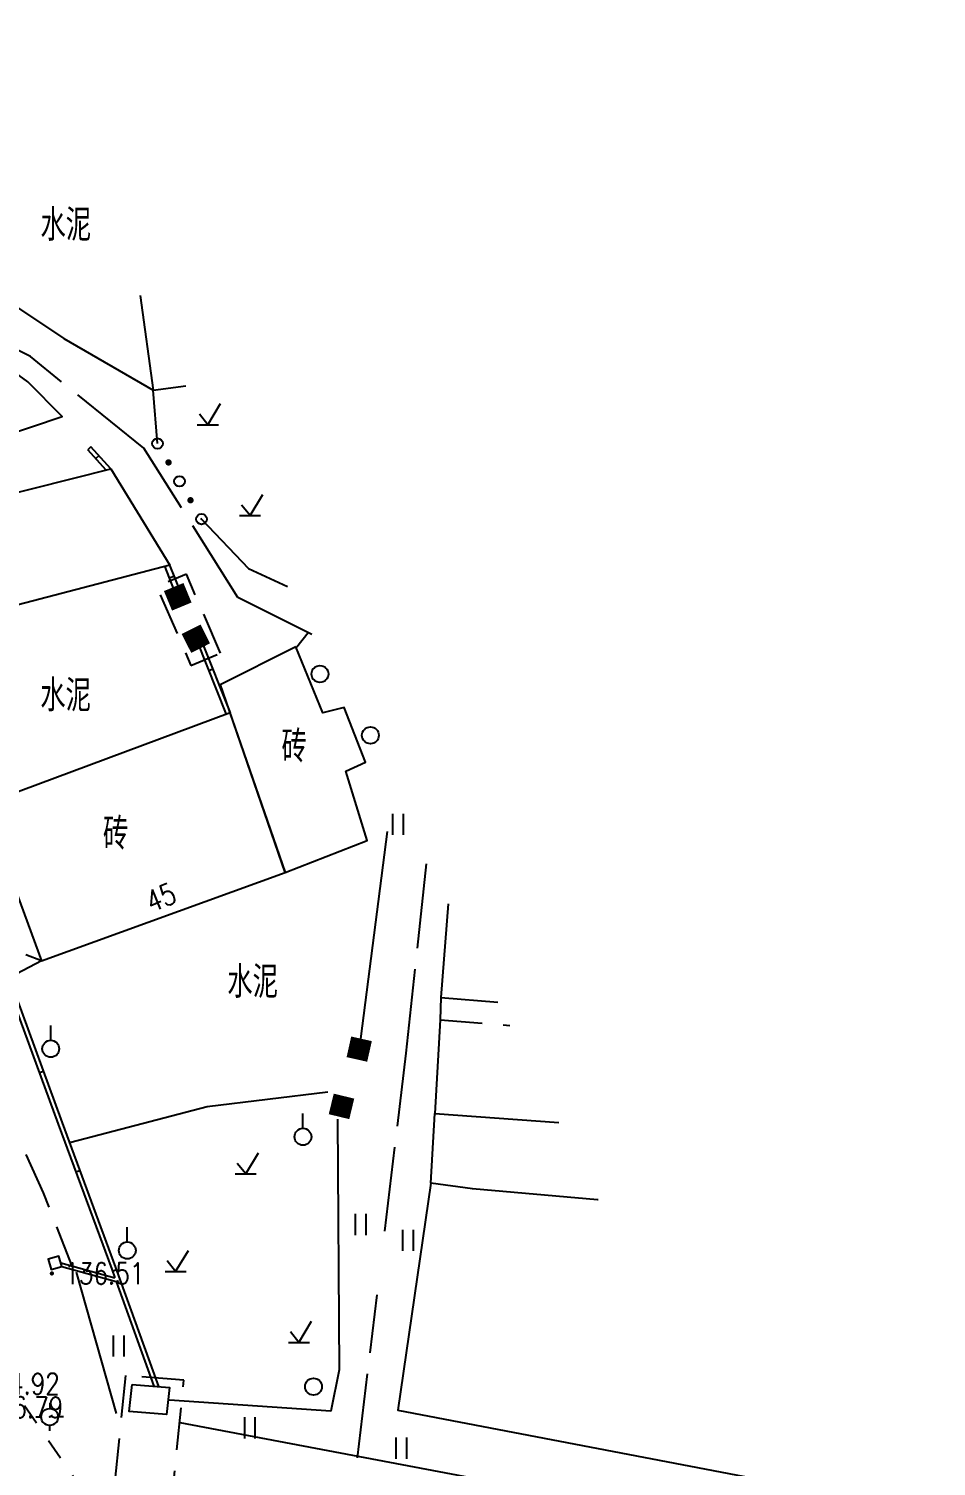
# Model space of a CAD drawing. Extents: x 529262 to 576451, y 2694391 to 2717535.
# Drawn here: x 564790.4 to 564833.4, y 2710078.5 to 2710146.5 of the extents above; entities that cross this region are included whole.
import ezdxf
from ezdxf.enums import TextEntityAlignment as Align

# ---------------------------------------------------------------- set-up
doc = ezdxf.new("R2010")
doc.units = 0
for name, pattern in [('X1', [5, 4, -1]), ('X5', [3, 2, -1]), ('X6', [2, 1, -1])]:
    doc.linetypes.add(name, pattern=pattern)
for name, color, linetype in [('DLSS', 4, 'Continuous'), ('DMTZ', 8, 'Continuous'), ('GCD', 8, 'Continuous'), ('JMD', 8, 'Continuous'), ('KZD', 8, 'Continuous'), ('ZBTZ', 8, 'Continuous'), ('ZJ', 7, 'Continuous'), ('门牌', 3, 'Continuous')]:
    doc.layers.add(name, color=color, linetype=linetype)
doc.styles.add('HZ', font='rs.shx', dxfattribs={"width": 0.8, "bigfont": 'hztxt.shx'})
doc.linetypes.add('1054', pattern='A,0,[154,AAA.SHX,S=1,R=0,X=0,Y=0],-1.4', length=1.4)
doc.linetypes.add('1161', pattern='A,0,[149,AAA.SHX,S=0.15,R=0,X=0,Y=0],-1.6', length=1.6)

# ---------------------------------------------------------------- blocks, each defined once
blk = doc.blocks.new('GC200')
at = {"linetype": 'Continuous', "const_width": 0.2, "flags": 128}
blk.add_lwpolyline([(-0.1, 0, 1), (0.1, 0, 1)], format="xyb", close=True, dxfattribs=at)
blk = doc.blocks.new('gc121')
at = {"color": 8}
for p, q in [((-0.5, -1), (-0.5, 1)), ((0.5, -1), (0.5, 1))]:
    blk.add_line(p, q, dxfattribs=at)
blk = doc.blocks.new('gc002')
at = {"color": 8, "const_width": 1}
blk.add_lwpolyline([(-0.5, 0), (0.5, 0)], dxfattribs=at)
blk = doc.blocks.new('gc123')
at = {"color": 8}
for p, q in [((0, 0), (1.2, 2)), ((-1, 0), (1, 0)), ((0, 0), (-0.8, 1))]:
    blk.add_line(p, q, dxfattribs=at)
blk = doc.blocks.new('gc170')
at = {"color": 8, "linetype": 'Continuous'}
blk.add_circle((0, 0), 0.5, dxfattribs=at)
blk = doc.blocks.new('gc122')
at = {"color": 8}
blk.add_circle((0, 0), 0.8, dxfattribs=at)
blk = doc.blocks.new('gc125')
at = {"color": 8}
blk.add_line((0, 0.8), (0, 2.2), dxfattribs=at)
blk.add_circle((0, 0), 0.8, dxfattribs=at)
blk = doc.blocks.new('gc116')
at = {"color": 8}
for p, q in [((-1.3, 0), (-0.8, 0)), ((0, 1.3), (0, 0.8)), ((1.3, 0), (0.8, 0)), ((0, -1.3), (0, -0.8))]:
    blk.add_line(p, q, dxfattribs=at)
blk.add_circle((0, 0), 0.8, dxfattribs=at)
blk.add_point((0, 0), dxfattribs=at)

msp = doc.modelspace()

# ---------------------------------------------------------------- linework, layer by layer
at = {"layer": 'DLSS', "linetype": 'X6'}
msp.add_line((564802.113, 2710064.018, 138.416), (564786.407, 2710086.881, 136.734), dxfattribs=at)
msp.add_line((564802.113, 2710064.018, 138.416), (564786.407, 2710086.881, 136.734), dxfattribs=at)
at = {"layer": 'DLSS', "linetype": 'X1', "elevation": 136.786, "flags": 128}
for points in [[(564790.499, 2710130.952), (564783.635, 2710134.361)], [(564795.863, 2710126.622), (564790.499, 2710130.952)], [(564800.325, 2710119.563), (564795.863, 2710126.622)], [(564803.813, 2710117.813), (564800.325, 2710119.563)], [(564808.281, 2710098.005), (564809.263, 2710107.058)], [(564807.271, 2710089.587), (564808.281, 2710098.005)], [(564805.985, 2710078.861), (564806.91, 2710086.575)]]:
    msp.add_lwpolyline(points, dxfattribs=at)
at = {"layer": 'DLSS', "linetype": 'Continuous', "elevation": 136.786, "flags": 128}
msp.add_lwpolyline([(564797.565, 2710080.542), (564826.752, 2710075.025)], dxfattribs=at)
at = {"layer": 'DMTZ', "linetype": '1054', "elevation": 136.807, "flags": 128}
msp.add_lwpolyline([(564807.381, 2710108.494), (564806.062, 2710098.197)], dxfattribs=at)
at = {"layer": 'DMTZ', "linetype": '1054', "flags": 128}
msp.add_lwpolyline([(564805.033, 2710094.879), (564805.112, 2710083.036), (564804.727, 2710081.073), (564797.09, 2710081.596)], dxfattribs=at)
at = {"layer": 'JMD', "linetype": 'Continuous'}
for p, q in [((564793.738, 2710126.263), (564793.589, 2710126.13)), ((564797.317, 2710120.56), (564797.085, 2710120.467)), ((564799.128, 2710116.163), (564798.942, 2710116.089)), ((564791.027, 2710102.374), (564790.28, 2710102.66)), ((564790.927, 2710097.084), (564791.114, 2710097.153)), ((564792.651, 2710092.391), (564792.839, 2710092.46)), ((564793.034, 2710087.625), (564793.074, 2710087.77)), ((564794.381, 2710087.699), (564794.569, 2710087.767))]:
    msp.add_line(p, q, dxfattribs=at)
at = {"layer": 'JMD', "linetype": 'Continuous', "flags": 128}
for points in [[(564758.33, 2710143.852), (564761.41, 2710146.455), (564762.369, 2710145.822), (564774.036, 2710140.584), (564783.635, 2710116.896), (564786.784, 2710109.096), (564788.21, 2710105.144), (564789.781, 2710100.793), (564792.007, 2710094.715), (564794.535, 2710087.862), (564796.565, 2710082.236)], [(564758.69, 2710143.894), (564761.425, 2710146.206), (564762.273, 2710145.646), (564773.881, 2710140.434), (564783.45, 2710116.821), (564786.597, 2710109.025), (564788.022, 2710105.076), (564789.593, 2710100.725), (564791.82, 2710094.646), (564794.347, 2710087.793), (564794.497, 2710087.376)], [(564793.364, 2710126.68), (564793.215, 2710126.546)], [(564794.079, 2710125.583), (564793.215, 2710126.546)], [(564794.299, 2710125.638), (564793.364, 2710126.68)], [(564797.406, 2710119.669), (564796.872, 2710120.999)], [(564797.638, 2710119.762), (564797.104, 2710121.092)], [(564798.396, 2710117.468), (564799.761, 2710114.021)], [(564798.582, 2710117.542), (564799.947, 2710114.094)], [(564791.938, 2710088.084), (564794.497, 2710087.376)], [(564791.986, 2710087.915), (564794.56, 2710087.203)], [(564794.56, 2710087.203), (564796.345, 2710082.254)]]:
    msp.add_lwpolyline(points, dxfattribs=at)
for points, elevation in [([(564795.691, 2710133.84), (564796.303, 2710129.362), (564797.853, 2710129.574)], 27.799), ([(564817.368, 2710091.065), (564817.341, 2710091.067), (564811.427, 2710091.59), (564809.454, 2710091.853), (564809.644, 2710095.154), (564815.512, 2710094.727)], 28.387)]:
    msp.add_lwpolyline(points, dxfattribs=dict(at, elevation=elevation))
for points, elevation in [([(564787.73, 2710126.676), (564792.007, 2710128.113), (564790.377, 2710129.75), (564788.013, 2710131.471), (564786.417, 2710132.091), (564786.062, 2710131.971)], 135.148), ([(564797.104, 2710121.092), (564783.39, 2710117.5), (564781.405, 2710122.399), (564794.299, 2710125.638)], 135.765), ([(564803.059, 2710117.226), (564799.486, 2710115.428), (564802.557, 2710106.55), (564806.445, 2710108.07), (564805.429, 2710111.349), (564806.365, 2710111.773), (564805.343, 2710114.36), (564804.342, 2710114.099)], 136.003), ([(564791.027, 2710102.374), (564802.557, 2710106.55), (564799.947, 2710114.094), (564788.295, 2710109.769)], 136.807), ([(564791.027, 2710102.374), (564789.561, 2710101.602), (564786.132, 2710110.865), (564787.706, 2710111.439), (564788.295, 2710109.769)], 136.807)]:
    msp.add_lwpolyline(points, close=True, dxfattribs=dict(at, elevation=elevation))
at = {"layer": 'JMD', "linetype": 'X5', "flags": 128}
msp.add_lwpolyline([(564799.493, 2710116.925), (564797.886, 2710120.655), (564796.483, 2710120.075), (564798.094, 2710116.334)], close=True, dxfattribs=at)
at = {"layer": 'JMD', "linetype": 'Continuous'}
msp.add_lwpolyline([(564810.27, 2710105.072), (564809.921, 2710100.633), (564812.626, 2710100.423)], dxfattribs=at)
at = {"layer": 'JMD', "linetype": 'X5', "elevation": -136.664}
msp.add_lwpolyline([(564809.921, 2710100.633), (564809.892, 2710099.577), (564813.184, 2710099.321)], dxfattribs=at)
at = {"layer": 'JMD', "linetype": 'Continuous', "flags": 128}
for points in [[(564791.986, 2710087.915), (564791.846, 2710088.412), (564791.335, 2710088.268), (564791.475, 2710087.771)], [(564795.316, 2710082.338), (564797.089, 2710082.193), (564796.943, 2710080.921), (564795.17, 2710081.066)]]:
    msp.add_lwpolyline(points, close=True, dxfattribs=at)
at = {"layer": 'JMD', "linetype": 'X5'}
msp.add_lwpolyline([(564796.831, 2710073.273), (564797.767, 2710082.541), (564794.997, 2710082.768), (564794.061, 2710073.5)], close=True, dxfattribs=at)
at = {"layer": 'ZBTZ', "linetype": '1161', "flags": 128}
msp.add_lwpolyline([(564783.566, 2710138.813), (564786.757, 2710135.353), (564792.086, 2710131.802), (564796.303, 2710129.362)], dxfattribs=at)
at = {"layer": 'ZBTZ', "linetype": 'X5'}
msp.add_lwpolyline([(564792.477, 2710087.935), (564791.121, 2710091.396), (564786.497, 2710101.564), (564778.602, 2710118.635), (564771.01, 2710135.399)], dxfattribs=at)
at = {"layer": 'ZBTZ', "linetype": '1161'}
for points in [[(564796.517, 2710126.838), (564796.303, 2710129.362)], [(564798.571, 2710123.309), (564798.598, 2710123.263), (564800.826, 2710120.925), (564802.667, 2710120.074)], [(564794.569, 2710080.963), (564792.675, 2710087.652)]]:
    msp.add_lwpolyline(points, dxfattribs=at)
at = {"layer": 'ZBTZ', "linetype": '1161', "flags": 128}
for points, elevation in [([(564803.109, 2710117.226), (564803.644, 2710117.898)], 136.003), ([(564809.892, 2710099.577), (564809.644, 2710095.154)], 136.431), ([(564792.407, 2710093.804), (564798.86, 2710095.483), (564804.582, 2710096.183)], 136.61), ([(564809.454, 2710091.853), (564807.887, 2710081.127), (564833.374, 2710076.249)], 28.387)]:
    msp.add_lwpolyline(points, dxfattribs=dict(at, elevation=elevation))

# ---------------------------------------------------------------- block references
at = {"layer": 'GCD', "color": 3, "linetype": 'Continuous'}
ref = msp.add_blockref('GC200', (564791.515, 2710087.586, 136.509), dxfattribs=dict(at, xscale=0.5, yscale=0.5, zscale=0.5))
ref.add_attrib('height', '136.51', dxfattribs={"linetype": 'Continuous', "height": 1, "style": 'HZ', "width": 0.8}).set_placement((564792.115, 2710087.586, 136.509), align=Align.MIDDLE_LEFT)
at = {"layer": 'GCD', "linetype": 'Continuous'}
ref = msp.add_blockref('GC200', (564787.518, 2710082.37, 134.92), dxfattribs=dict(at, xscale=0.5, yscale=0.5, zscale=0.5))
ref.add_attrib('height', '134.92', dxfattribs={"linetype": 'Continuous', "height": 1, "style": 'HZ', "width": 0.8}).set_placement((564788.118, 2710082.37, 134.92), align=Align.MIDDLE_LEFT)
at = {"layer": 'GCD', "color": 3, "linetype": 'Continuous'}
ref = msp.add_blockref('GC200', (564787.68, 2710081.257, 136.791), dxfattribs=dict(at, xscale=0.5, yscale=0.5, zscale=0.5))
ref.add_attrib('height', '136.79', dxfattribs={"linetype": 'Continuous', "height": 1, "style": 'HZ', "width": 0.8}).set_placement((564788.28, 2710081.257, 136.791), align=Align.MIDDLE_LEFT)
at = {"layer": 'JMD', "linetype": 'Continuous'}
for name, p, xscale, yscale, zscale, rotation in [('gc170', (564796.517, 2710126.838), 0.4999999998054417, 0.4999999998054417, 0.4999999998054417, 300.2035950951955), ('GC200', (564797.037, 2710125.944), 0.75000000013989, 0.75000000013989, 0.75000000013989, 300.2035950811422), ('gc170', (564797.557, 2710125.051), 0.4999999998054417, 0.4999999998054417, 0.4999999998054417, 300.2035950951955), ('GC200', (564798.077, 2710124.157), 0.75000000013989, 0.75000000013989, 0.75000000013989, 300.2035950811422), ('gc170', (564798.598, 2710123.263), 0.4999999998054417, 0.4999999998054417, 0.4999999998054417, 300.2035950951955)]:
    msp.add_blockref(name, p, dxfattribs=dict(at, xscale=xscale, yscale=yscale, zscale=zscale, rotation=rotation))
for p, rotation in [((564797.473, 2710119.59), 112.5021134341358), ((564798.332, 2710117.608), 296.8646779211753), ((564806.062, 2710098.197, 137.138), 77.45834878982387), ((564805.224, 2710095.488, 137.085), 256.4343429790869)]:
    msp.add_blockref('gc002', p, dxfattribs=dict(at, rotation=rotation))
at = {"layer": 'KZD', "linetype": 'Continuous', "xscale": 0.5, "yscale": 0.5, "zscale": 0.5}
msp.add_blockref('gc116', (564791.412, 2710080.8, 136.643), dxfattribs=at)
at = {"layer": 'ZBTZ', "linetype": 'Continuous', "xscale": 0.5, "yscale": 0.5}
for name, p in [('gc123', (564798.9, 2710127.73)), ('gc123', (564800.898, 2710123.429)), ('gc121', (564807.902, 2710108.826)), ('gc125', (564791.461, 2710098.213)), ('gc125', (564803.401, 2710094.051)), ('gc121', (564806.136, 2710089.903)), ('gc125', (564795.086, 2710088.676)), ('gc121', (564808.382, 2710089.154)), ('gc121', (564794.681, 2710084.158)), ('gc121', (564800.895, 2710080.283)), ('gc121', (564808.061, 2710079.321))]:
    msp.add_blockref(name, p, dxfattribs=at)
at = {"layer": 'ZBTZ', "linetype": 'Continuous', "xscale": 0.5, "yscale": 0.5, "zscale": 0.5}
for name, p in [('gc122', (564804.206, 2710115.938)), ('gc122', (564806.591, 2710113.037)), ('gc123', (564800.693, 2710092.291)), ('gc123', (564797.375, 2710087.679)), ('gc123', (564803.21, 2710084.325)), ('gc122', (564803.897, 2710082.234))]:
    msp.add_blockref(name, p, dxfattribs=at)

# ---------------------------------------------------------------- texts
at = {"layer": 'JMD', "linetype": 'Continuous', "style": 'HZ', "width": 0.8}
for p in [(564803.585, 2710112.507), (564795.133, 2710108.383)]:
    msp.add_text('砖', height=1.5, dxfattribs=at).set_placement(p, align=Align.MIDDLE_RIGHT)
at = {"layer": 'ZJ', "color": 8, "linetype": 'Continuous', "style": 'HZ', "width": 0.8}
for p in [(564792.173, 2710137.251), (564792.166, 2710114.995), (564801.018, 2710101.448)]:
    msp.add_text('水泥', height=1.5, dxfattribs=at).set_placement(p, align=Align.MIDDLE)
at = {"layer": '门牌', "color": 252, "linetype": 'Continuous', "style": 'HZ', "width": 0.8}
msp.add_text('45', height=1, rotation=22.15037, dxfattribs=at).set_placement((564796.228, 2710104.649))

doc.saveas('drawing.dxf')
